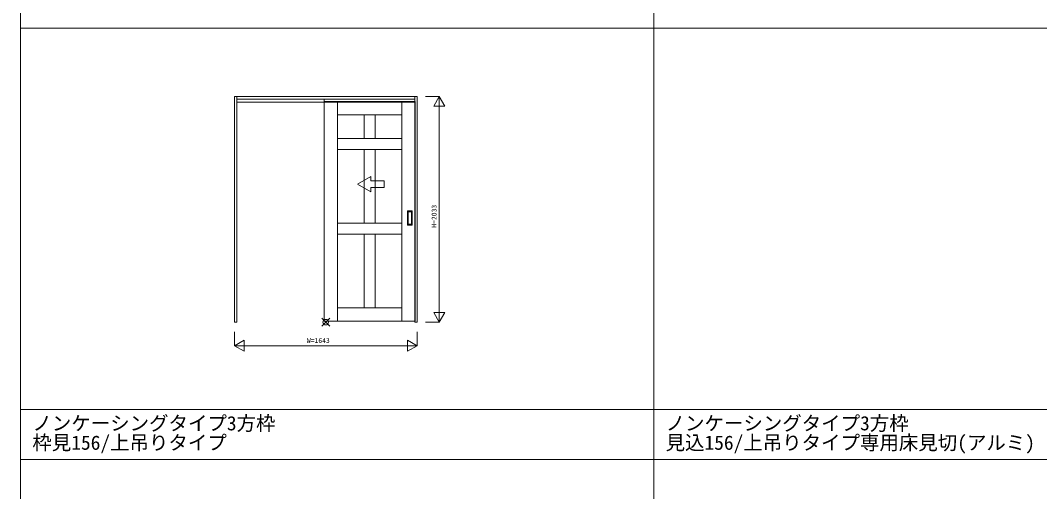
# Model space of a CAD drawing. Units: millimetres, scale not verified. Extents: x -14341 to 14341, y -10000 to 10000.
# Drawn here: x -14341 to -5169, y -4243 to 1 of the extents above; entities that cross this region are included whole.
import ezdxf
from ezdxf.enums import TextEntityAlignment as Align

# ---------------------------------------------------------------- set-up
doc = ezdxf.new("R2010")
doc.units = ezdxf.units.MM
doc.header["$LTSCALE"] = 50
doc.layers.add('0-0_0', color=7, linetype='Continuous')
for name, color, linetype, lineweight in [('0-1_YKK_F1', 7, 'Continuous', 18), ('0-2_YKK_A1', 4, 'Continuous', 18), ('0-3_YKK_N1', 2, 'Continuous', 18), ('0-6_YKK_IN', 1, 'Continuous', 18)]:
    doc.layers.add(name, color=color, linetype=linetype, lineweight=lineweight)
doc.styles.add('ＭＳ ゴシック', font='')
doc.styles.get('ＭＳ ゴシック').set_extended_font_data('MS Gothic')

msp = doc.modelspace()

# ---------------------------------------------------------------- linework, layer by layer
at = {"layer": '0-1_YKK_F1'}
for p, q in [((-14340.51, -10000), (-14340.51, 10000)), ((-8640.51, -10000), (-8640.51, 9500)), ((-14340.51, -70), (14159.49, -70)), ((-14340.51, -3505), (14159.49, -3505)), ((-14340.51, -3955), (14159.49, -3955))]:
    msp.add_line(p, q, dxfattribs=at)
at = {"layer": '0-2_YKK_A1'}
for p, q in [((-12414.01, -684.5), (-10771.01, -684.5)), ((-12414.01, -684.5), (-12414.01, -2717.5)), ((-12394.01, -708.5), (-10791.01, -708.5)), ((-11607.51, -708.5), (-11607.51, -728.5)), ((-10791.01, -2717.5), (-10791.01, -684.5)), ((-12394.01, -735.5), (-10791.01, -735.5)), ((-11308.01, -1474.09), (-11188.01, -1404.81)), ((-11188.01, -1444.09), (-11188.01, -1404.81)), ((-11308.01, -1474.09), (-11188.01, -1543.37)), ((-11188.01, -1543.37), (-11188.01, -1504.09)), ((-10858.51, -1842.5), (-10858.51, -1714.5)), ((-10857.51, -1713.5), (-10817.51, -1713.5)), ((-10852.51, -1724.5), (-10852.51, -1832.5)), ((-10823.51, -1723.5), (-10851.51, -1723.5)), ((-10822.51, -1832.5), (-10822.51, -1724.5)), ((-10816.51, -1842.5), (-10816.51, -1714.5)), ((-10851.51, -1833.5), (-10823.51, -1833.5)), ((-10857.51, -1843.5), (-10817.51, -1843.5))]:
    msp.add_line(p, q, dxfattribs=at)
for points in [[(-12394.01, -684.5), (-12394.01, -2717.5), (-12414.01, -2717.5)], [(-10791.01, -2717.5), (-10771.01, -2717.5), (-10771.01, -684.5)], [(-11188.01, -1444.09), (-11067.01, -1444.09), (-11067.01, -1504.09), (-11188.01, -1504.09)]]:
    msp.add_lwpolyline(points, dxfattribs=at)
for points in [[(-11607.51, -2708.5), (-11487.51, -2708.5), (-11487.51, -728.5), (-11607.51, -728.5)], [(-11487.51, -848.5), (-10907.51, -848.5), (-10907.51, -728.5), (-11487.51, -728.5)], [(-10907.51, -2708.5), (-10787.51, -2708.5), (-10787.51, -728.5), (-10907.51, -728.5)], [(-11247.51, -848.5), (-11247.51, -1062.44), (-11147.51, -1062.44), (-11147.51, -848.5)], [(-11487.51, -1162.39), (-10907.51, -1162.5), (-10907.51, -1062.5), (-11487.51, -1062.39)], [(-11247.51, -1162.44), (-11247.51, -1825.44), (-11147.51, -1825.44), (-11147.51, -1162.44)], [(-11487.51, -1925.39), (-10907.51, -1925.5), (-10907.51, -1825.5), (-11487.51, -1825.39)], [(-11247.51, -1925.44), (-11247.51, -2588.5), (-11147.51, -2588.5), (-11147.51, -1925.44)], [(-11487.51, -2708.5), (-10907.51, -2708.5), (-10907.51, -2588.5), (-11487.51, -2588.5)]]:
    msp.add_lwpolyline(points, close=True, dxfattribs=at)
for centre, start, end in [((-10857.51, -1714.5), 90, 180), ((-10851.51, -1724.5), 90, 180), ((-10823.51, -1724.5), 360, 90), ((-10817.51, -1714.5), 0, 90), ((-10851.51, -1832.5), 180, 270), ((-10823.51, -1832.5), 270, 360), ((-10857.51, -1842.5), 180, 270), ((-10817.51, -1842.5), 270, 0)]:
    msp.add_arc(centre, 1, start, end, dxfattribs=at)
at = {"layer": '0-3_YKK_N1'}
for p, q in [((-10696.01, -684.5), (-10571.01, -684.5)), ((-10621.01, -771.1), (-10571.01, -684.5)), ((-10571.01, -2717.5), (-10571.01, -684.5)), ((-10571.01, -684.5), (-10521.01, -771.1)), ((-10621.01, -771.1), (-10521.01, -771.1)), ((-10621.01, -2630.9), (-10571.01, -2717.5)), ((-10621.01, -2630.9), (-10521.01, -2630.9)), ((-10571.01, -2717.5), (-10521.01, -2630.9)), ((-10696.01, -2717.5), (-10571.01, -2717.5)), ((-12414.01, -2804.5), (-12414.01, -2929.5)), ((-10771.01, -2804.5), (-10771.01, -2929.5)), ((-12414.01, -2929.5), (-12327.41, -2879.5)), ((-12414.01, -2929.5), (-10771.01, -2929.5)), ((-12414.01, -2929.5), (-12327.41, -2979.5)), ((-12327.41, -2879.5), (-12327.41, -2979.5)), ((-10857.61, -2879.5), (-10857.61, -2979.5)), ((-10857.61, -2879.5), (-10771.01, -2929.5)), ((-10857.61, -2979.5), (-10771.01, -2929.5))]:
    msp.add_line(p, q, dxfattribs=at)
at = {"layer": '0-6_YKK_IN'}
for p, q in [((-11627.86, -2752.86), (-11557.15, -2682.14)), ((-11627.86, -2682.14), (-11557.15, -2752.86))]:
    msp.add_line(p, q, dxfattribs=at)
msp.add_circle((-11592.51, -2717.5), 25, dxfattribs=at)

# ---------------------------------------------------------------- texts
at = {"layer": '0-0_0', "style": 'ＭＳ ゴシック'}
for s, p in [('ノンケーシングタイプ3方枠', (-14232.51, -3730)), ('ノンケーシングタイプ3方枠', (-8534.51, -3730)), ('枠見156/上吊りタイプ', (-14232.51, -3905)), ('見込156/上吊りタイプ専用床見切(アルミ)', (-8534.51, -3905))]:
    msp.add_text(s, height=128.3, dxfattribs=at).set_placement(p, align=Align.BOTTOM_LEFT)
at = {"layer": '0-3_YKK_N1', "color": 7, "style": 'ＭＳ ゴシック'}
msp.add_text('H=2033', height=43.99, rotation=90, dxfattribs=at).set_placement((-10583.01, -1866), align=Align.BOTTOM_LEFT)
msp.add_text('W=1643', height=43.99, dxfattribs=at).set_placement((-11762.51, -2917.5), align=Align.BOTTOM_LEFT)

doc.saveas('drawing.dxf')
